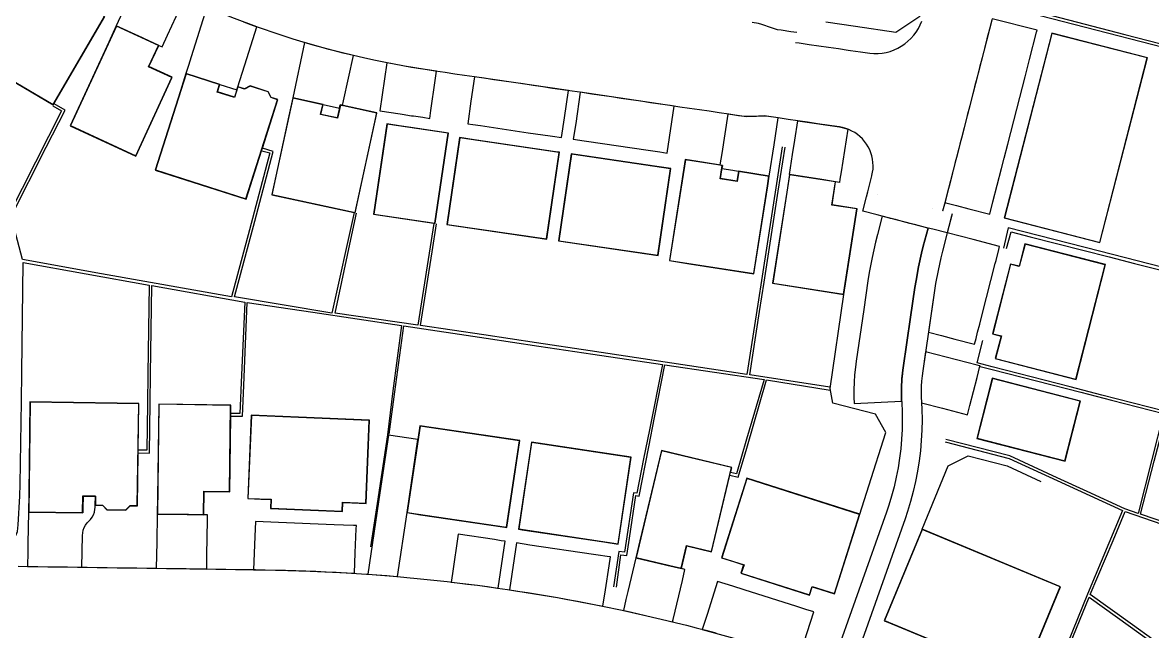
# Model space of a CAD drawing. Header units: metres. Extents: x 331488 to 331864, y 366379 to 366749.
# Drawn here: x 331636.1 to 331750.3, y 366484 to 366545.5 of the extents above; entities that cross this region are included whole.
import ezdxf

# ---------------------------------------------------------------- set-up
doc = ezdxf.new("R2010")
doc.units = ezdxf.units.M
for name, color, linetype, true_color in [('3D_LINES', 132, 'Continuous', 0x00cccc), ('CG Roads and Drives', 252, 'Continuous', 0x989898), ('PLOTS EXTERNAL LEVEL', 3, 'Continuous', 0x00ff00), ('PLOTS FFL', 1, 'Continuous', 0xff0000)]:
    doc.layers.add(name, color=color, linetype=linetype, true_color=true_color)

msp = doc.modelspace()

# ---------------------------------------------------------------- linework, layer by layer
at = {"layer": '3D_LINES'}
for points in [[(331713.16, 366561.12, 30.33), (331716.59, 366558.2, 30.35), (331716.2, 366557.75, 30.32), (331718.24, 366555.99, 30.2), (331723.72, 366551.26, 30.2), (331725.08, 366550.09, 30.2), (331726.68, 366549.67, 30.2), (331737.74, 366546.82, 30.63), (331739.38, 366546.4, 30.63), (331747.55, 366544.29, 30.3), (331760.52, 366540.95, 30.1), (331763, 366550.52, 29.3), (331761.21, 366551.62, 29.58)], [(331647.93, 366550.27, 32.78), (331645.58, 366545.16, 32.92), (331648.22, 366543.94, 32.93), (331648.37, 366543.87, 33), (331649.87, 366543.18, 33), (331650.21, 366543.02, 32.97), (331650.76, 366544.23, 32.9), (331652.51, 366548.02, 32.63), (331650.2, 366549.11, 32.71), (331647.93, 366550.27, 32.78)], [(331717.3, 366545.56, 31), (331720.3, 366545.12, 31), (331724.4, 366544.51, 30.75), (331726.82, 366546.12, 30.65), (331727.58, 366549.17, 30.54)], [(331639.15, 366537.08, 33.05), (331640.04, 366536.56, 33.05), (331638.72, 366533.96, 33.05), (331634.75, 366526.12, 33.4), (331625.12, 366534.41, 33.6), (331628.74, 366539.78, 33.05), (331633.67, 366547.08, 33.05), (331632.86, 366547.77, 33.05)], [(331734.53, 366547.36, 30.54), (331760.44, 366540.69, 30.16), (331758.83, 366534.49, 30.21), (331757.82, 366530.59, 30.16), (331757.33, 366528.7, 30.16), (331756.44, 366525.24, 30.16), (331755.07, 366519.78, 30.09), (331744.97, 366522.38, 30.75), (331735.74, 366524.75, 30.75), (331735.26, 366522.69, 31.45)], [(331659.79, 366545.05, 32.42), (331657.25, 366546, 32.49), (331654.74, 366547.03, 32.57), (331653.16, 366542.04, 32.8), (331652.87, 366541.14, 32.85), (331652.62, 366540.33, 32.83), (331656.04, 366539.24, 32.83), (331657.76, 366538.69, 32.79), (331657.86, 366539.01, 32.75), (331658.77, 366541.84, 32.58), (331659.39, 366543.78, 32.49), (331659.79, 366545.05, 32.42)], [(331730.08, 366526.17, 31.11), (331729.95, 366525.68, 31.11), (331729.58, 366524.23, 31.11), (331729.57, 366524.23, 31.11), (331728.12, 366524.61, 31.11), (331727.64, 366524.73, 31.11), (331727.63, 366524.73, 31.11), (331727.25, 366524.83, 31.12), (331726.76, 366524.95, 31.13), (331726.28, 366525.08, 31.14), (331725.8, 366525.2, 31.16), (331725.31, 366525.33, 31.17), (331724.83, 366525.45, 31.16), (331724.34, 366525.58, 31.14), (331723.86, 366525.7, 31.13), (331723.38, 366525.83, 31.12), (331722.99, 366525.93, 31.11), (331722.99, 366525.93, 31.11), (331722.51, 366526.05, 31.11), (331721.05, 366526.43, 31.11), (331721.42, 366527.88, 31.11), (331721.55, 366528.37, 31.11), (331721.8, 366529.34, 31.08), (331721.96, 366529.99, 31.07), (331721.97, 366530.03, 31.07), (331722.04, 366530.36, 31.06), (331722.08, 366530.69, 31.06), (331722.09, 366531.02, 31.05), (331722.07, 366531.35, 31.04), (331722.03, 366531.68, 31.04), (331721.96, 366532.01, 31.03), (331721.86, 366532.32, 31.03), (331721.74, 366532.63, 31.02), (331721.59, 366532.93, 31.02), (331721.41, 366533.21, 31.01), (331721.21, 366533.48, 31.01), (331721, 366533.73, 31), (331720.76, 366533.96, 30.99), (331720.5, 366534.18, 30.99), (331720.23, 366534.37, 30.98), (331719.94, 366534.53, 30.98), (331719.64, 366534.67, 30.97), (331719.32, 366534.79, 30.97), (331719, 366534.88, 30.96), (331718.68, 366534.94, 30.95), (331718.43, 366534.97, 30.96), (331717.44, 366535.12, 30.99), (331716.46, 366535.26, 31.01), (331715.47, 366535.41, 31.04), (331714.48, 366535.56, 31.06), (331713.49, 366535.7, 31.09), (331713.11, 366535.76, 31.09), (331712.5, 366535.85, 31.11), (331711.51, 366535.99, 31.14), (331711.13, 366536.05, 31.14), (331710.5, 366536.03, 31.16), (331709.49, 366536, 31.18), (331709.1, 366535.99, 31.19), (331708.49, 366536.08, 31.2), (331707.5, 366536.23, 31.23), (331706.51, 366536.37, 31.25), (331705.52, 366536.52, 31.28), (331704.53, 366536.66, 31.3), (331703.54, 366536.81, 31.33), (331702.55, 366536.95, 31.35), (331701.56, 366537.1, 31.38), (331700.57, 366537.24, 31.4), (331699.58, 366537.39, 31.43), (331698.6, 366537.53, 31.45), (331697.61, 366537.68, 31.48), (331696.62, 366537.82, 31.5), (331695.63, 366537.97, 31.53), (331694.64, 366538.11, 31.55), (331693.65, 366538.26, 31.58), (331692.66, 366538.41, 31.6), (331691.67, 366538.55, 31.63), (331690.68, 366538.7, 31.65), (331689.69, 366538.84, 31.68), (331688.7, 366538.99, 31.7), (331687.71, 366539.13, 31.73), (331686.72, 366539.28, 31.75), (331685.73, 366539.42, 31.78), (331684.74, 366539.57, 31.8), (331683.75, 366539.71, 31.83), (331682.77, 366539.86, 31.85), (331681.78, 366540, 31.88), (331680.79, 366540.15, 31.9), (331679.8, 366540.29, 31.93), (331678.81, 366540.44, 31.95), (331677.82, 366540.58, 31.98), (331676.8, 366540.74, 32), (331675.76, 366540.9, 32.03), (331674.72, 366541.08, 32.05), (331673.68, 366541.27, 32.08), (331672.64, 366541.47, 32.1), (331671.61, 366541.69, 32.13), (331670.58, 366541.91, 32.15), (331669.55, 366542.15, 32.18), (331668.53, 366542.4, 32.2), (331667.51, 366542.66, 32.23), (331666.49, 366542.93, 32.25), (331665.47, 366543.22, 32.28), (331664.46, 366543.52, 32.3), (331663.45, 366543.82, 32.33), (331662.45, 366544.14, 32.35), (331661.45, 366544.47, 32.38), (331660.45, 366544.82, 32.4), (331659.45, 366545.17, 32.43), (331658.47, 366545.54, 32.46)], [(331714.39, 366544.47, 31.09), (331713.78, 366544.56, 31.11), (331712.79, 366544.71, 31.14), (331712.41, 366544.76, 31.14), (331711.81, 366544.96, 31.16), (331710.85, 366545.28, 31.18), (331710.49, 366545.4, 31.19), (331709.87, 366545.49, 31.2)], [(331714.25, 366543.48, 31.07), (331714.62, 366543.43, 31.06), (331715.61, 366543.28, 31.04), (331716.6, 366543.14, 31.01), (331717.59, 366542.99, 30.99), (331718.58, 366542.85, 30.96), (331719.57, 366542.7, 30.94), (331719.81, 366542.67, 30.93), (331720.31, 366542.59, 30.92), (331720.8, 366542.52, 30.9), (331721.3, 366542.45, 30.89), (331721.76, 366542.38, 30.88), (331722.17, 366542.35, 30.86), (331722.59, 366542.36, 30.85), (331723, 366542.4, 30.83), (331723.41, 366542.47, 30.82), (331723.81, 366542.58, 30.8), (331724.2, 366542.72, 30.79), (331724.58, 366542.9, 30.77), (331724.94, 366543.1, 30.76), (331725.29, 366543.34, 30.74), (331725.61, 366543.6, 30.73), (331725.91, 366543.89, 30.71), (331726.19, 366544.2, 30.7), (331726.44, 366544.53, 30.68), (331726.66, 366544.88, 30.67), (331726.85, 366545.26, 30.65), (331727.01, 366545.64, 30.64)], [(331734.1, 366545.79, 30.58), (331733.85, 366544.82, 30.61), (331733.6, 366543.85, 30.63), (331733.35, 366542.88, 30.66), (331733.1, 366541.91, 30.68), (331732.85, 366540.95, 30.71), (331732.6, 366539.98, 30.73), (331732.35, 366539.01, 30.76), (331732.1, 366538.04, 30.78), (331731.85, 366537.07, 30.81), (331731.6, 366536.1, 30.83), (331731.36, 366535.14, 30.86), (331731.11, 366534.17, 30.88), (331730.86, 366533.2, 30.91), (331730.61, 366532.23, 30.93), (331730.36, 366531.26, 30.96), (331730.11, 366530.29, 30.98), (331729.86, 366529.33, 31.01), (331729.61, 366528.36, 31.03), (331729.36, 366527.39, 31.06), (331729.11, 366526.43, 31.08)], [(331738.67, 366544.71, 30.71), (331734.12, 366545.88, 30.58), (331729.33, 366527.29, 31.06), (331729.43, 366527.27, 31.06), (331730.51, 366526.99, 31.05), (331731.77, 366526.66, 31.07), (331733.88, 366526.12, 30.97), (331734.2, 366527.38, 30.81), (331735.07, 366530.75, 30.82), (331735.34, 366531.8, 30.8), (331735.71, 366533.21, 30.76), (331736.92, 366537.92, 30.76), (331737.46, 366540.02, 30.73), (331737.91, 366541.75, 30.73), (331738.62, 366544.52, 30.72), (331738.67, 366544.71, 30.71)], [(331669.55, 366542.15, 32.18), (331667.08, 366542.78, 32.24), (331664.62, 366543.47, 32.3), (331663.41, 366537.87, 32.53), (331666.48, 366537.2, 32.53), (331668.14, 366536.84, 32.49), (331668.21, 366537.17, 32.45), (331668.46, 366537.12, 32.44), (331668.56, 366537.58, 32.42), (331669.55, 366542.15, 32.18)], [(331677.95, 366540.56, 31.97), (331675.43, 366540.96, 32.03), (331673.68, 366541.28, 32.08), (331672.92, 366541.42, 32.09), (331672.21, 366536.56, 32.29), (331674.28, 366536.25, 32.37), (331674.49, 366536.22, 32.37), (331675.43, 366536.08, 32.37), (331675.64, 366536.05, 32.36), (331676.56, 366535.92, 32.26), (331677.26, 366535.81, 32.12), (331677.37, 366536.61, 32.13), (331677.82, 366539.63, 31.94), (331677.95, 366540.56, 31.97)], [(331691.29, 366538.61, 31.64), (331681.79, 366540.01, 31.88), (331681.43, 366537.56, 31.83), (331681.1, 366535.26, 31.74), (331681.63, 366535.18, 31.74), (331682.38, 366535.07, 31.8), (331687.21, 366534.36, 31.8), (331689.44, 366534.04, 31.78), (331689.68, 366534, 31.78), (331690.59, 366533.87, 31.71), (331690.89, 366535.87, 31.63), (331691.29, 366538.61, 31.64)], [(331701.98, 366537.04, 31.37), (331692.48, 366538.44, 31.61), (331692.02, 366535.29, 31.6), (331691.78, 366533.69, 31.68), (331692.87, 366533.53, 31.7), (331693.1, 366533.5, 31.69), (331699.36, 366532.58, 31.69), (331700.54, 366532.41, 31.66), (331701.28, 366532.3, 31.64), (331701.98, 366537.04, 31.37)], [(331660.3, 366532.53, 32.75), (331661.11, 366532.31, 32.75), (331659.04, 366524.53, 32.75), (331657.24, 366517.76, 33.15), (331644.09, 366520.11, 33.5), (331636.11, 366521.54, 33.71), (331634.94, 366525.9, 33.4), (331638.5, 366532.89, 33.04), (331640.41, 366536.64, 32.85), (331639.29, 366537.28, 32.9)], [(331712.5, 366535.85, 31.11), (331711.31, 366536.03, 31.14), (331709.28, 366535.97, 31.18), (331707.41, 366536.24, 31.23), (331706.78, 366532.25, 31.41), (331706.6, 366531.1, 31.45), (331706.86, 366531.06, 31.45), (331706.8, 366530.73, 31.49), (331707.89, 366530.56, 31.51), (331708.06, 366530.53, 31.51), (331708.48, 366530.47, 31.52), (331711.58, 366529.98, 31.52), (331712.08, 366533.14, 31.42), (331712.5, 366535.85, 31.11)], [(331719.52, 366534.72, 30.97), (331718.85, 366530.42, 31.23), (331718.73, 366529.67, 31.27), (331718.68, 366529.34, 31.28), (331718.3, 366529.4, 31.3), (331716.7, 366529.65, 31.3), (331716.47, 366529.69, 31.22), (331713.63, 366530.13, 31.22), (331713.95, 366532.15, 31.17), (331714.17, 366533.61, 31.11), (331714.48, 366535.56, 31.06), (331718.68, 366534.94, 30.95), (331719.1, 366534.86, 30.96), (331719.52, 366534.72, 30.97)], [(331669.62, 366526.28, 32.45), (331667.37, 366516.14, 32.87), (331657.54, 366517.76, 33.15), (331659.57, 366525.43, 32.45), (331661.44, 366532.46, 32.45), (331660.37, 366532.79, 32.45)], [(331712.89, 366532.93, 31.45), (331710.86, 366519.87, 31.45), (331710.43, 366517.04, 31.45), (331709.32, 366509.94, 31.65), (331699.95, 366511.34, 32.15), (331693.49, 366512.31, 32.25), (331688.07, 366513.12, 32.25), (331682.73, 366513.92, 32.25), (331676.34, 366514.87, 32.25), (331677.5, 366522.31, 31.65), (331677.94, 366525.16, 31.7)], [(331717.71, 366508.64, 31.77), (331709.61, 366509.91, 31.65), (331710.6, 366516.29, 31.15), (331711.06, 366519.25, 31.15), (331712.5, 366528.45, 31.15), (331713.19, 366532.89, 31.15)], [(331722.52, 366528.12, 31.08), (331722.52, 366528.13, 31.08)], [(331728.14, 366526.67, 31.06), (331728.14, 366526.68, 31.06)], [(331677.67, 366525.2, 32.3), (331676.07, 366514.92, 32.7), (331667.69, 366516.14, 32.87), (331669.29, 366523.56, 32.3), (331669.87, 366526.22, 32.3)], [(331727.64, 366524.73, 31.11), (331722.99, 366525.93, 31.11), (331722.99, 366525.93, 31.11), (331722.52, 366524.09, 31.16), (331722.32, 366523.3, 31.18), (331721.98, 366521.76, 31.22), (331721.7, 366520.22, 31.26), (331721.57, 366519.4, 31.28), (331721.14, 366516.48, 31.36), (331720.38, 366511.28, 31.48), (331720.3, 366510.66, 31.5), (331720.22, 366509.91, 31.51), (331720.17, 366509.15, 31.53), (331720.15, 366508.39, 31.55), (331720.15, 366507.63, 31.57), (331720.17, 366507, 31.58), (331724.97, 366507.25, 31.58), (331724.96, 366507.54, 31.57), (331724.95, 366507.68, 31.57), (331724.95, 366507.73, 31.57), (331724.95, 366507.99, 31.56), (331724.95, 366508.28, 31.55), (331724.95, 366508.33, 31.55), (331724.95, 366508.58, 31.55), (331724.96, 366508.88, 31.54), (331724.96, 366508.92, 31.54), (331724.98, 366509.17, 31.53), (331725, 366509.47, 31.52), (331725, 366509.51, 31.52), (331725.03, 366509.77, 31.52), (331725.06, 366510.06, 31.51), (331725.06, 366510.1, 31.51), (331725.13, 366510.59, 31.49), (331725.13, 366510.59, 31.49), (331725.88, 366515.73, 31.36), (331725.88, 366515.73, 31.36), (331726.32, 366518.71, 31.28), (331726.32, 366518.71, 31.28), (331726.43, 366519.43, 31.26), (331726.43, 366519.43, 31.26), (331726.69, 366520.81, 31.22), (331726.69, 366520.81, 31.22), (331726.99, 366522.18, 31.18), (331726.99, 366522.18, 31.18), (331727.16, 366522.9, 31.16), (331727.16, 366522.9, 31.16), (331727.64, 366524.73, 31.11), (331727.64, 366524.73, 31.11), (331727.64, 366524.73, 31.11), (331727.64, 366524.73, 31.11)], [(331729.11, 366526.42, 31.08), (331729.11, 366526.43, 31.08)], [(331735.58, 366522.67, 31.5), (331736.03, 366524.34, 31.43), (331737.97, 366523.85, 31.35), (331745.94, 366521.81, 31.35), (331748.52, 366521.16, 31.35), (331754.95, 366519.52, 30.69), (331753.23, 366512.81, 30.69), (331751.54, 366506.22, 30.95), (331745.22, 366507.85, 31.35), (331742.02, 366508.68, 31.35), (331734.13, 366510.71, 31.35), (331732.61, 366511.11, 31.41), (331733.19, 366513.35, 31.5)], [(331734.52, 366521.46, 31.34), (331734.8, 366522.57, 31.43), (331734.88, 366522.87, 31.42), (331732.19, 366523.57, 31.25), (331729.58, 366524.24, 31.11), (331729.1, 366522.4, 31.16), (331728.93, 366521.72, 31.18), (331728.65, 366520.42, 31.22), (331728.41, 366519.11, 31.26), (331728.3, 366518.42, 31.28), (331727.68, 366514.2, 31.39), (331729, 366513.86, 31.42), (331730.35, 366513.51, 31.41), (331732.34, 366513, 31.46), (331732.49, 366513.58, 31.48), (331732.65, 366514.2, 31.37), (331732.86, 366515.01, 31.33), (331733.11, 366516, 31.32), (331734.44, 366521.16, 31.32), (331734.52, 366521.46, 31.34)], [(331625.29, 366491.88, 35.75), (331633.01, 366491.8, 35.57), (331633.72, 366491.99, 35.49), (331634.32, 366492.34, 35.41), (331634.98, 366492.92, 35.31), (331635.45, 366493.74, 35.2), (331635.58, 366494.07, 35.16), (331635.67, 366494.74, 35.08), (331635.81, 366497.64, 34.75), (331635.87, 366498.85, 34.75), (331635.98, 366507.2, 34.75), (331636.02, 366510.18, 34.75), (331636.16, 366521.25, 34.31), (331648.91, 366518.97, 33.98), (331648.78, 366509.99, 34.75), (331648.73, 366506.98, 34.75), (331648.66, 366502.28, 34.75), (331647.81, 366502.28, 34.75)], [(331770.09, 366484.29, 30.75), (331762.01, 366490.13, 30.41), (331762.76, 366491.15, 30.37), (331758.17, 366492.72, 30.2), (331756.22, 366493.39, 30.25), (331749.13, 366495.81, 30.83), (331750.51, 366501.16, 30.5), (331751.7, 366505.77, 30.45), (331753.97, 366514.58, 30.09), (331755.3, 366519.73, 30.09)], [(331647.81, 366502.02, 34.37), (331648.93, 366501.98, 34.35), (331649, 366507.06, 34.35), (331649.04, 366509.97, 34.35), (331649.17, 366518.93, 33.98), (331658.57, 366517.24, 33.75), (331658.24, 366509.9, 34.35), (331658.07, 366505.99, 34.35), (331657.17, 366505.99, 34.35)], [(331720.73, 366495.81, 32.45), (331721.64, 366498.67, 32.45), (331723.36, 366504.08, 31.88), (331722.33, 366505.93, 31.65), (331718.01, 366507.04, 31.77), (331717.73, 366508.51, 31.77), (331719.13, 366518.01, 31.15)], [(331657.16, 366505.73, 33.97), (331658.32, 366505.73, 33.95), (331658.46, 366508.81, 33.95), (331658.82, 366517.2, 33.75), (331665.46, 366516.21, 33.54), (331674.4, 366514.87, 33.3), (331673.55, 366508.29, 33.95), (331672.98, 366503.83, 33.95), (331671.94, 366496.9, 33.95), (331671.28, 366492.5, 33.95)], [(331673.15, 366503.91, 33.55), (331673.74, 366508.18, 33.4), (331674.66, 366514.85, 32.85), (331682.96, 366513.6, 32.85), (331688.31, 366512.8, 32.85), (331693.74, 366511.99, 32.85), (331700.78, 366510.93, 32.75), (331699.47, 366504.33, 33.35), (331698.89, 366501.42, 33.35), (331698.2, 366497.93, 33.35), (331697.85, 366497.97, 33.35), (331696.97, 366491.99, 33.35), (331696.39, 366492.06, 33.37), (331695.85, 366488.49, 33.5)], [(331732.9, 366510.79, 31.54), (331732.85, 366510.81, 31.55), (331732.61, 366510.87, 31.42), (331727.39, 366512.22, 31.45), (331727.1, 366510.3, 31.5), (331727.04, 366509.79, 31.52), (331726.99, 366509.27, 31.53), (331726.96, 366508.75, 31.55), (331726.95, 366508.22, 31.56), (331726.95, 366507.7, 31.58), (331726.98, 366507.05, 31.59), (331729.11, 366506.51, 31.58), (331731.63, 366505.86, 31.51), (331731.87, 366506.8, 31.52), (331732.61, 366509.64, 31.44), (331732.89, 366510.76, 31.57), (331732.9, 366510.79, 31.54)], [(331696.13, 366488.43, 32.83), (331696.6, 366491.71, 32.83), (331697.19, 366491.63, 32.83), (331697.45, 366493.4, 32.75), (331698.09, 366497.69, 32.75), (331698.45, 366497.65, 32.75), (331699.42, 366502.63, 32.75), (331700, 366505.58, 32.75), (331701.03, 366510.89, 32.75), (331711.06, 366509.41, 32.25), (331709.29, 366503.39, 32.75), (331708.26, 366499.9, 32.75), (331707.67, 366500.04, 32.75)], [(331732.91, 366510.74, 31.58), (331734.11, 366510.43, 31.5), (331743.1, 366508.13, 31.5), (331746.19, 366507.33, 31.5), (331751.46, 366505.98, 30.95), (331750.27, 366501.35, 30.95), (331748.88, 366495.9, 31.28), (331747.53, 366496.37, 31.34), (331743.74, 366498.1, 31.5), (331740.71, 366499.5, 31.5), (331735.9, 366501.7, 31.5), (331729.44, 366503.37, 31.5)], [(331707.61, 366499.75, 32.45), (331708.45, 366499.55, 32.45), (331709.31, 366502.48, 32.45), (331711.32, 366509.38, 32.25), (331717.76, 366508.36, 31.77)], [(331674.97, 366495.97, 33.4), (331676.07, 366503.37, 33.4), (331673.1, 366503.81, 33.55), (331672.1, 366497.07, 33.55), (331671.01, 366489.75, 34.08), (331671.01, 366489.75, 34.08), (331674.01, 366489.51, 33.98), (331674.01, 366489.51, 33.98), (331674.97, 366495.97, 33.4)], [(331729.37, 366503.11, 31.95), (331735.84, 366501.44, 32.06), (331740.7, 366499.21, 31.99), (331747.31, 366496.17, 31.73), (331743.77, 366487.73, 32.2), (331741.22, 366481.49, 32.2), (331739.66, 366477.69, 32.2), (331740.12, 366476.12, 31.98), (331744.04, 366473.33, 31.35)], [(331727.04, 366494.29, 32.35), (331729.68, 366500.7, 32.05), (331731.71, 366501.71, 31.95), (331735.65, 366500.7, 32.06), (331739.03, 366499.13, 32.04)], [(331642.16, 366493.67, 34.91), (331642.18, 366493.92, 34.89), (331642.24, 366494.2, 34.88), (331642.33, 366494.46, 34.86), (331642.46, 366494.7, 34.84), (331642.63, 366494.93, 34.83), (331642.97, 366495.28, 34.8), (331643.14, 366495.51, 34.79), (331643.27, 366495.75, 34.78), (331643.37, 366496.01, 34.76), (331643.39, 366496.1, 34.76), (331643.42, 366496.25, 34.79), (331643.45, 366496.55, 34.86), (331643.45, 366496.72, 34.9), (331643.47, 366497.62, 34.9), (331642.22, 366497.64, 34.9), (331642.2, 366496.45, 34.9), (331642.19, 366495.95, 34.83), (331636.69, 366496.03, 34.83), (331636.64, 366492.84, 35.15), (331636.63, 366492.27, 35.17), (331636.63, 366492.01, 35.19), (331636.61, 366490.54, 35.22), (331642.11, 366490.46, 35.03), (331642.16, 366493.67, 34.91)], [(331654.8, 366495.74, 34.46), (331654.43, 366495.75, 34.5), (331652.88, 366495.77, 34.5), (331652.73, 366495.77, 34.42), (331649.7, 366495.82, 34.42), (331649.66, 366493, 34.61), (331649.62, 366490.35, 34.78), (331654.72, 366490.27, 34.61), (331654.74, 366491.13, 34.59), (331654.74, 366491.68, 34.57), (331654.8, 366495.25, 34.5), (331654.8, 366495.74, 34.46)], [(331761.63, 366475.06, 31.21), (331760.11, 366476.15, 31.05), (331752.42, 366481.68, 31.05), (331748.31, 366484.63, 31.05), (331744.04, 366487.7, 31.6), (331746.35, 366493.17, 31.4), (331747.57, 366496.07, 31.28), (331755.86, 366493.22, 31.05), (331759.5, 366491.97, 31.05), (331762.3, 366491.01, 31.05), (331761.63, 366490.08, 31.05), (331766.15, 366486.81, 31.05), (331769.95, 366484.05, 31.09)], [(331669.85, 366494.66, 34.04), (331669.57, 366494.67, 34.04), (331668.56, 366494.71, 34.1), (331667.62, 366494.75, 34.14), (331661.97, 366494.98, 34.14), (331660.42, 366495.05, 34.19), (331659.65, 366495.08, 34.16), (331659.59, 366493.55, 34.28), (331659.45, 366490.2, 34.45), (331660.64, 366490.19, 34.42), (331665.18, 366490.07, 34.27), (331669.65, 366489.84, 34.12), (331669.73, 366491.9, 34.05), (331669.83, 366494.34, 34.03), (331669.85, 366494.66, 34.04)], [(331684.89, 366493.08, 33.45), (331684.84, 366493.08, 33.46), (331684.5, 366493.13, 33.57), (331683.82, 366493.24, 33.59), (331680.14, 366493.78, 33.6), (331679.55, 366489.82, 33.75), (331679.42, 366488.96, 33.8), (331682.09, 366488.63, 33.72), (331684.18, 366488.34, 33.65), (331684.89, 366493.08, 33.45)], [(331695.53, 366491.49, 33.47), (331695.19, 366491.54, 33.5), (331694.28, 366491.68, 33.47), (331693.83, 366491.75, 33.49), (331687.4, 366492.7, 33.49), (331686.03, 366492.91, 33.43), (331685.33, 366488.17, 33.61), (331690.19, 366487.38, 33.45), (331694.78, 366486.51, 33.3), (331695.03, 366488.16, 33.47), (331695.39, 366490.6, 33.5), (331695.53, 366491.49, 33.47)], [(331703.07, 366490.23, 32.88), (331702.7, 366490.32, 32.9), (331701.24, 366490.66, 32.9), (331701.11, 366490.69, 32.83), (331698.11, 366491.41, 32.83), (331697.29, 366488, 32.89), (331697.1, 366487.19, 32.99), (331696.84, 366486.08, 33.23), (331699.22, 366485.55, 33.15), (331701.81, 366484.94, 33.06), (331701.87, 366485.19, 33.05), (331702.81, 366489.13, 32.92), (331703.07, 366490.23, 32.88)], [(331635.65, 366490.56, 35.25), (331636.65, 366490.54, 35.22), (331637.65, 366490.53, 35.18), (331638.65, 366490.51, 35.15), (331639.65, 366490.5, 35.12), (331640.65, 366490.48, 35.08), (331641.65, 366490.47, 35.05), (331642.65, 366490.45, 35.02), (331643.65, 366490.44, 34.98), (331644.65, 366490.42, 34.95), (331645.65, 366490.41, 34.92), (331646.65, 366490.4, 34.88), (331647.65, 366490.38, 34.85), (331648.65, 366490.37, 34.82), (331649.65, 366490.35, 34.78), (331650.65, 366490.34, 34.75), (331651.65, 366490.32, 34.72), (331652.65, 366490.31, 34.68), (331653.64, 366490.29, 34.65), (331654.64, 366490.28, 34.62), (331655.64, 366490.26, 34.58), (331656.64, 366490.25, 34.55), (331657.64, 366490.23, 34.52), (331658.64, 366490.22, 34.48), (331659.64, 366490.21, 34.45), (331660.64, 366490.19, 34.42), (331661.67, 366490.17, 34.38), (331662.69, 366490.15, 34.35), (331663.72, 366490.12, 34.32), (331664.74, 366490.09, 34.28), (331665.76, 366490.05, 34.25), (331666.79, 366490, 34.22), (331667.81, 366489.95, 34.18), (331668.83, 366489.89, 34.15), (331669.85, 366489.83, 34.12), (331670.88, 366489.76, 34.08), (331671.01, 366489.75, 34.08), (331671.9, 366489.69, 34.05), (331672.92, 366489.61, 34.02), (331673.94, 366489.52, 33.98), (331674.01, 366489.51, 33.98), (331674.96, 366489.43, 33.95), (331675.98, 366489.33, 33.92), (331677, 366489.23, 33.88), (331678.02, 366489.12, 33.85), (331679.04, 366489.01, 33.82), (331680.05, 366488.89, 33.78), (331681.07, 366488.76, 33.75), (331682.09, 366488.63, 33.72), (331683.1, 366488.5, 33.68), (331684.12, 366488.35, 33.65), (331685.13, 366488.21, 33.62), (331686.14, 366488.05, 33.58), (331687.16, 366487.89, 33.55), (331688.17, 366487.73, 33.52), (331689.18, 366487.56, 33.48), (331690.19, 366487.38, 33.45), (331691.19, 366487.2, 33.42), (331692.2, 366487.02, 33.38), (331693.21, 366486.82, 33.35), (331694.21, 366486.63, 33.32), (331695.22, 366486.42, 33.28), (331696.22, 366486.21, 33.25), (331697.22, 366486, 33.22), (331698.22, 366485.78, 33.18), (331699.22, 366485.55, 33.15), (331700.22, 366485.32, 33.12), (331701.22, 366485.08, 33.08), (331702.21, 366484.84, 33.05), (331703.21, 366484.59, 33.02), (331704.2, 366484.34, 32.98), (331705.19, 366484.08, 32.95), (331706.18, 366483.82, 32.92)], [(331716.08, 366485.94, 32.57), (331715.29, 366486.19, 32.61), (331714.37, 366486.48, 32.64), (331709.06, 366488.17, 32.64), (331707.92, 366488.53, 32.68), (331706.36, 366489.02, 32.74), (331705.3, 366485.67, 32.89), (331704.82, 366484.17, 32.96), (331709.74, 366482.81, 32.79), (331714.61, 366481.32, 32.63), (331715.42, 366483.86, 32.6), (331716.08, 366485.94, 32.57)], [(331741.32, 366475.59, 31.63), (331740.35, 366476.29, 31.68), (331739.94, 366477.71, 31.75), (331741.67, 366481.91, 31.75), (331743.94, 366487.44, 31.9), (331748.12, 366484.43, 31.35), (331752.13, 366481.54, 31.35), (331760.32, 366475.65, 31.35), (331761.46, 366474.83, 31.45)]]:
    msp.add_polyline3d(points, dxfattribs=at)
at = {"layer": 'CG Roads and Drives'}
for points in [[(331730.07, 366526.17, 31.11), (331729.57, 366524.23, 31.11), (331729.1, 366522.4, 31.16), (331728.93, 366521.72, 31.18), (331728.65, 366520.42, 31.22), (331728.41, 366519.11, 31.26), (331728.3, 366518.42, 31.28), (331727.1, 366510.3, 31.5), (331727.04, 366509.79, 31.52), (331726.99, 366509.27, 31.53), (331726.96, 366508.75, 31.55), (331726.95, 366508.22, 31.56), (331726.95, 366507.7, 31.58), (331727.01, 366506.41, 31.61), (331727.03, 366505.36, 31.64), (331727.01, 366504.32, 31.67), (331726.96, 366503.27, 31.7), (331726.87, 366502.23, 31.76), (331726.74, 366501.19, 31.82), (331726.58, 366500.15, 31.87), (331726.38, 366499.13, 31.93), (331726.14, 366498.1, 31.99), (331725.87, 366497.09, 32.05), (331725.57, 366496.09, 32.11), (331725.32, 366495.35, 32.15), (331721.92, 366485.74, 32.2), (331719.74, 366479.58, 32.57)], [(331727.64, 366524.73, 31.11), (331727.64, 366524.73, 31.11), (331727.16, 366522.9, 31.16), (331726.99, 366522.18, 31.18), (331726.69, 366520.81, 31.22), (331726.43, 366519.43, 31.26), (331726.32, 366518.71, 31.28), (331725.88, 366515.73, 31.36), (331725.13, 366510.59, 31.49), (331725.06, 366510.06, 31.51), (331725.05, 366510.01, 31.51), (331725.03, 366509.77, 31.52), (331725, 366509.47, 31.52), (331725, 366509.42, 31.52), (331724.98, 366509.17, 31.53), (331724.96, 366508.88, 31.54), (331724.96, 366508.83, 31.54), (331724.95, 366508.58, 31.55), (331724.95, 366508.28, 31.55), (331724.95, 366508.24, 31.55), (331724.95, 366507.99, 31.56), (331724.95, 366507.68, 31.57), (331724.95, 366507.65, 31.57), (331724.96, 366507.54, 31.57), (331725.01, 366506.34, 31.61), (331725.03, 366505.36, 31.65), (331725.01, 366504.38, 31.68), (331724.96, 366503.41, 31.72), (331724.88, 366502.43, 31.75), (331724.76, 366501.46, 31.79), (331724.61, 366500.5, 31.82), (331724.42, 366499.54, 31.85), (331724.2, 366498.59, 31.89), (331723.95, 366497.64, 31.92), (331723.67, 366496.71, 31.96), (331723.43, 366496.02, 31.98), (331717.86, 366480.24, 32.57)]]:
    msp.add_polyline3d(points, dxfattribs=at)
at = {"layer": 'PLOTS EXTERNAL LEVEL'}
for points in [[(331644.43, 366546.1, 32.9), (331641.14, 366548.03, 33.05), (331640.46, 366546.87, 33.2), (331638.99, 366547.72, 33.2), (331639.5, 366548.6, 33.17), (331636.79, 366550.18, 33.17), (331635.84, 366548.55, 33.05), (331631.74, 366541.55, 33.05), (331639.21, 366537.18, 33.05), (331639.27, 366537.29, 32.9), (331644.43, 366546.1, 32.9)], [(331651.22, 366539.96, 32.78), (331648.88, 366541.04, 32.85), (331649.87, 366543.18, 33), (331648.37, 366543.87, 33), (331648.22, 366543.94, 32.92), (331645.58, 366545.16, 32.92), (331644.81, 366543.5, 32.85), (331640.92, 366535.06, 32.85), (331647.55, 366532, 32.85), (331649.48, 366536.18, 32.85), (331651.22, 366539.96, 32.78)], [(331749.83, 366541.93, 30.75), (331740.14, 366544.42, 30.75), (331735.33, 366525.75, 30.75), (331745.02, 366523.25, 30.75), (331749.83, 366541.93, 30.75)], [(331661.92, 366537.71, 32.45), (331661.23, 366537.93, 32.5), (331660.94, 366538.5, 32.54), (331659.12, 366539.08, 32.66), (331658.55, 366538.79, 32.7), (331657.86, 366539.01, 32.75), (331657.52, 366537.94, 32.9), (331655.8, 366538.49, 32.9), (331656.04, 366539.24, 32.83), (331652.62, 366540.33, 32.83), (331652.06, 366538.59, 32.75), (331649.5, 366530.59, 32.75), (331658.71, 366527.65, 32.75), (331660.27, 366532.54, 32.75), (331660.35, 366532.79, 32.45), (331661.92, 366537.71, 32.45)], [(331671.93, 366536.36, 32.3), (331668.21, 366537.17, 32.45), (331667.92, 366535.85, 32.6), (331666.26, 366536.21, 32.6), (331666.48, 366537.2, 32.53), (331663.41, 366537.87, 32.53), (331663.01, 366536.05, 32.45), (331661.29, 366528.09, 32.45), (331669.62, 366526.28, 32.45), (331669.74, 366526.26, 32.3), (331671.93, 366536.36, 32.3)], [(331679.15, 366534.32, 31.7), (331675.35, 366534.88, 32.45), (331674.17, 366535.05, 32.45), (331672.93, 366535.24, 32.3), (331671.59, 366526.12, 32.3), (331677.67, 366525.23, 32.3), (331677.81, 366525.21, 31.7), (331679.15, 366534.32, 31.7)], [(331690.38, 366532.38, 31.65), (331689.98, 366532.44, 31.8), (331681.74, 366533.65, 31.8), (331680.29, 366533.86, 31.65), (331679, 366525.08, 31.65), (331689.09, 366523.6, 31.65), (331690.38, 366532.38, 31.65)], [(331701.65, 366530.73, 31.6), (331700.21, 366530.94, 31.75), (331692, 366532.14, 31.75), (331691.56, 366532.21, 31.6), (331690.27, 366523.42, 31.6), (331700.36, 366521.94, 31.6), (331701.65, 366530.73, 31.6)], [(331711.43, 366528.98, 31.45), (331711.58, 366529.98, 31.52), (331708.48, 366530.47, 31.52), (331708.32, 366529.47, 31.6), (331706.65, 366529.73, 31.6), (331706.86, 366531.06, 31.45), (331705.02, 366531.35, 31.45), (331703.09, 366531.65, 31.6), (331701.49, 366521.43, 31.6), (331703.51, 366521.12, 31.45), (331710.04, 366520.1, 31.45), (331711.43, 366528.98, 31.45)], [(331720.48, 366526.67, 31.15), (331717.94, 366527.07, 31.15), (331718.3, 366529.4, 31.3), (331716.7, 366529.65, 31.3), (331716.47, 366529.69, 31.23), (331713.63, 366530.13, 31.23), (331713.36, 366528.36, 31.15), (331711.92, 366519.14, 31.15), (331719.13, 366518.01, 31.15), (331720.48, 366526.67, 31.15)], [(331745.59, 366521.04, 31.35), (331737.43, 366523.14, 31.35), (331736.84, 366520.86, 31.35), (331735.97, 366521.09, 31.35), (331734.16, 366514.04, 31.35), (331735.03, 366513.81, 31.35), (331734.44, 366511.53, 31.35), (331742.6, 366509.43, 31.35), (331745.59, 366521.04, 31.35)], [(331743.05, 366507.25, 31.5), (331734.13, 366509.55, 31.5), (331732.56, 366503.46, 31.5), (331741.49, 366501.16, 31.5), (331743.05, 366507.25, 31.5)], [(331647.87, 366507, 34.75), (331636.85, 366507.16, 34.75), (331636.72, 366497.8, 34.75), (331636.69, 366496.03, 34.83), (331642.19, 366495.95, 34.83), (331642.2, 366496.45, 34.9), (331642.22, 366497.64, 34.9), (331643.47, 366497.62, 34.9), (331643.45, 366496.72, 34.9), (331644.17, 366496.71, 34.75), (331644.62, 366496.25, 34.69), (331646.54, 366496.23, 34.5), (331646.99, 366496.67, 34.44), (331647.72, 366496.66, 34.37), (331647.8, 366502.03, 34.37), (331647.8, 366502.29, 34.75), (331647.87, 366507, 34.75)], [(331657.17, 366506.84, 34.35), (331649.87, 366506.94, 34.35), (331649.73, 366497.46, 34.35), (331649.7, 366495.82, 34.42), (331652.73, 366495.77, 34.42), (331652.88, 366495.77, 34.5), (331654.43, 366495.75, 34.5), (331654.46, 366498.11, 34.35), (331657.04, 366498.07, 33.97), (331657.15, 366505.73, 33.97), (331657.16, 366506, 34.35), (331657.17, 366506.84, 34.35)], [(331671.18, 366505.32, 33.95), (331659.2, 366505.81, 33.95), (331658.86, 366497.39, 33.95), (331660.19, 366497.33, 34.1), (331661.21, 366497.29, 34.1), (331661.17, 366496.39, 34.1), (331668.45, 366496.09, 34.1), (331668.48, 366496.99, 34.1), (331669.4, 366496.96, 34.1), (331670.83, 366496.9, 34.1), (331671.18, 366505.32, 33.95)], [(331686.36, 366503.25, 33.4), (331676.28, 366504.75, 33.4), (331676.07, 366503.37, 33.4), (331674.97, 366495.97, 33.4), (331674.97, 366495.97, 33.4), (331676.34, 366495.76, 33.55), (331684.62, 366494.53, 33.55), (331685.05, 366494.47, 33.4), (331686.36, 366503.25, 33.4)], [(331697.62, 366501.58, 33.35), (331687.54, 366503.08, 33.35), (331686.24, 366494.29, 33.35), (331686.6, 366494.24, 33.5), (331694.88, 366493.01, 33.5), (331696.32, 366492.79, 33.35), (331697.62, 366501.58, 33.35)], [(331707.79, 366500.54, 32.75), (331700.68, 366502.24, 32.75), (331698.51, 366493.12, 32.75), (331698.11, 366491.41, 32.83), (331701.11, 366490.69, 32.83), (331701.24, 366490.66, 32.9), (331702.7, 366490.32, 32.9), (331703.25, 366492.61, 32.75), (331705.76, 366492.02, 32.45), (331707.6, 366499.77, 32.45), (331707.66, 366500.02, 32.75), (331707.79, 366500.54, 32.75)], [(331720.74, 366495.81, 32.45), (331709.32, 366499.44, 32.45), (331706.76, 366491.41, 32.45), (331708.09, 366490.99, 32.6), (331709, 366490.7, 32.6), (331708.73, 366489.84, 32.6), (331715.67, 366487.63, 32.6), (331715.94, 366488.49, 32.6), (331716.8, 366488.22, 32.6), (331718.18, 366487.78, 32.45), (331720.74, 366495.81, 32.45)], [(331741.04, 366488.49, 32.35), (331727.04, 366494.29, 32.35), (331723.21, 366485.05, 32.35), (331723.56, 366484.9, 32.5), (331736.74, 366479.44, 32.5), (331737.09, 366479.3, 32.5), (331737.2, 366479.25, 32.28), (331737.2, 366479.25, 32.28), (331738.51, 366482.39, 32.28), (331738.51, 366482.39, 32.28), (331738.59, 366482.58, 32.28), (331738.61, 366482.63, 32.28), (331741.04, 366488.49, 32.35)]]:
    msp.add_polyline3d(points, dxfattribs=at)
at = {"layer": 'PLOTS FFL'}
for points in [[(331644.4, 366546.09, 33.2), (331641.15, 366548, 33.2), (331640.47, 366546.83, 33.2), (331638.96, 366547.71, 33.2), (331639.47, 366548.59, 33.2), (331636.8, 366550.15, 33.2), (331631.78, 366541.56, 33.2), (331639.2, 366537.21, 33.2), (331644.4, 366546.09, 33.2)], [(331651.19, 366539.94, 33), (331648.85, 366541.02, 33), (331649.84, 366543.17, 33), (331645.59, 366545.13, 33), (331640.95, 366535.07, 33), (331647.54, 366532.03, 33), (331651.19, 366539.94, 33)], [(331749.8, 366541.91, 30.9), (331740.16, 366544.39, 30.9), (331735.36, 366525.76, 30.9), (331745, 366523.28, 30.9), (331749.8, 366541.91, 30.9)], [(331661.89, 366537.69, 32.9), (331661.22, 366537.91, 32.9), (331660.93, 366538.48, 32.9), (331659.12, 366539.05, 32.9), (331658.55, 366538.76, 32.9), (331657.88, 366538.98, 32.9), (331657.54, 366537.91, 32.9), (331655.76, 366538.47, 32.9), (331656, 366539.22, 32.9), (331652.63, 366540.3, 32.9), (331649.53, 366530.61, 32.9), (331658.69, 366527.68, 32.9), (331661.89, 366537.69, 32.9)], [(331671.91, 366536.34, 32.6), (331668.23, 366537.14, 32.6), (331667.94, 366535.82, 32.6), (331666.23, 366536.19, 32.6), (331666.45, 366537.18, 32.6), (331663.43, 366537.84, 32.6), (331661.31, 366528.11, 32.6), (331669.72, 366526.29, 32.6), (331671.91, 366536.34, 32.6)], [(331679.12, 366534.3, 32.45), (331672.95, 366535.21, 32.45), (331671.62, 366526.14, 32.45), (331677.79, 366525.23, 32.45), (331679.12, 366534.3, 32.45)], [(331690.35, 366532.36, 31.8), (331680.31, 366533.83, 31.8), (331679.03, 366525.1, 31.8), (331689.06, 366523.63, 31.8), (331690.35, 366532.36, 31.8)], [(331701.62, 366530.71, 31.75), (331691.58, 366532.18, 31.75), (331690.3, 366523.45, 31.75), (331700.33, 366521.97, 31.75), (331701.62, 366530.71, 31.75)], [(331711.4, 366528.98, 31.6), (331711.55, 366529.96, 31.6), (331708.5, 366530.44, 31.6), (331708.35, 366529.44, 31.6), (331706.62, 366529.71, 31.6), (331706.83, 366531.04, 31.6), (331703.11, 366531.62, 31.6), (331701.52, 366521.46, 31.6), (331710.02, 366520.13, 31.6), (331711.4, 366528.98, 31.6)], [(331720.45, 366526.65, 31.3), (331717.91, 366527.05, 31.3), (331718.27, 366529.38, 31.3), (331713.65, 366530.1, 31.3), (331711.95, 366519.16, 31.3), (331719.11, 366518.04, 31.3), (331720.45, 366526.65, 31.3)], [(331745.56, 366521.02, 31.5), (331737.45, 366523.11, 31.5), (331736.86, 366520.83, 31.5), (331735.99, 366521.06, 31.5), (331734.19, 366514.05, 31.5), (331735.06, 366513.83, 31.5), (331734.47, 366511.55, 31.5), (331742.58, 366509.46, 31.5), (331745.56, 366521.02, 31.5)], [(331743.02, 366507.23, 31.65), (331734.15, 366509.52, 31.65), (331732.59, 366503.48, 31.65), (331741.47, 366501.19, 31.65), (331743.02, 366507.23, 31.65)], [(331647.84, 366506.97, 34.9), (331636.88, 366507.13, 34.9), (331636.72, 366496.06, 34.9), (331642.17, 366495.98, 34.9), (331642.19, 366497.66, 34.9), (331643.49, 366497.65, 34.9), (331643.48, 366496.75, 34.9), (331644.19, 366496.74, 34.9), (331644.63, 366496.28, 34.9), (331646.53, 366496.25, 34.9), (331646.98, 366496.69, 34.9), (331647.69, 366496.68, 34.9), (331647.84, 366506.97, 34.9)], [(331657.14, 366506.81, 34.5), (331649.89, 366506.92, 34.5), (331649.73, 366495.84, 34.5), (331654.4, 366495.77, 34.5), (331654.44, 366498.13, 34.5), (331657.02, 366498.1, 34.5), (331657.14, 366506.81, 34.5)], [(331671.15, 366505.29, 34.1), (331659.23, 366505.78, 34.1), (331658.88, 366497.41, 34.1), (331661.23, 366497.32, 34.1), (331661.2, 366496.42, 34.1), (331668.42, 366496.12, 34.1), (331668.46, 366497.02, 34.1), (331670.81, 366496.92, 34.1), (331671.15, 366505.29, 34.1)], [(331686.33, 366503.23, 33.55), (331676.3, 366504.72, 33.55), (331675, 366495.99, 33.55), (331685.03, 366494.5, 33.55), (331686.33, 366503.23, 33.55)], [(331697.59, 366501.55, 33.5), (331687.56, 366503.05, 33.5), (331686.27, 366494.32, 33.5), (331696.3, 366492.82, 33.5), (331697.59, 366501.55, 33.5)], [(331707.76, 366500.52, 32.9), (331700.7, 366502.2, 32.9), (331698.14, 366491.43, 32.9), (331702.68, 366490.35, 32.9), (331703.23, 366492.64, 32.9), (331705.74, 366492.05, 32.9), (331707.76, 366500.52, 32.9)], [(331720.71, 366495.79, 32.6), (331709.33, 366499.41, 32.6), (331706.79, 366491.42, 32.6), (331709.04, 366490.71, 32.6), (331708.76, 366489.85, 32.6), (331715.65, 366487.66, 32.6), (331715.93, 366488.52, 32.6), (331718.17, 366487.81, 32.6), (331720.71, 366495.79, 32.6)], [(331741, 366488.47, 32.5), (331727.05, 366494.26, 32.5), (331723.24, 366485.07, 32.5), (331737.19, 366479.28, 32.5), (331741, 366488.47, 32.5)]]:
    msp.add_polyline3d(points, dxfattribs=at)

doc.saveas('drawing.dxf')
